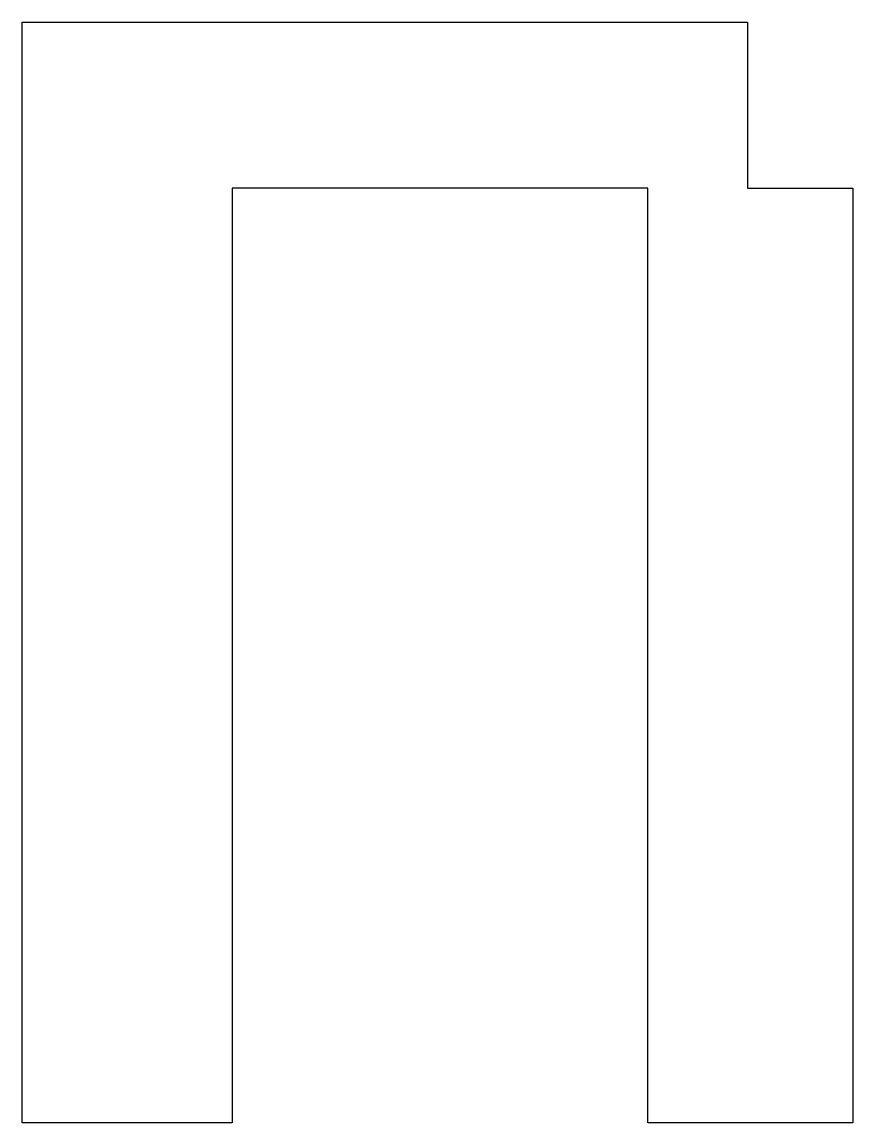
# Model space of a CAD drawing. Header units: inches. Extents: x 0.5 to 4.5, y 2.8 to 8.1.
import ezdxf

# ---------------------------------------------------------------- set-up
doc = ezdxf.new("R2010")
doc.units = ezdxf.units.IN
doc.layers.get('0').update_dxf_attribs({"linetype": 'CONTINUOUS'})

msp = doc.modelspace()

# ---------------------------------------------------------------- linework, layer by layer
msp.add_lwpolyline([(3.5119, 2.8), (3.5119, 7.3), (1.5115, 7.3), (1.5115, 2.8), (0.5, 2.8), (0.5, 8.1), (3.9927, 8.1), (3.9927, 7.3), (4.5, 7.3), (4.5, 2.8)], close=True)

doc.saveas('drawing.dxf')
